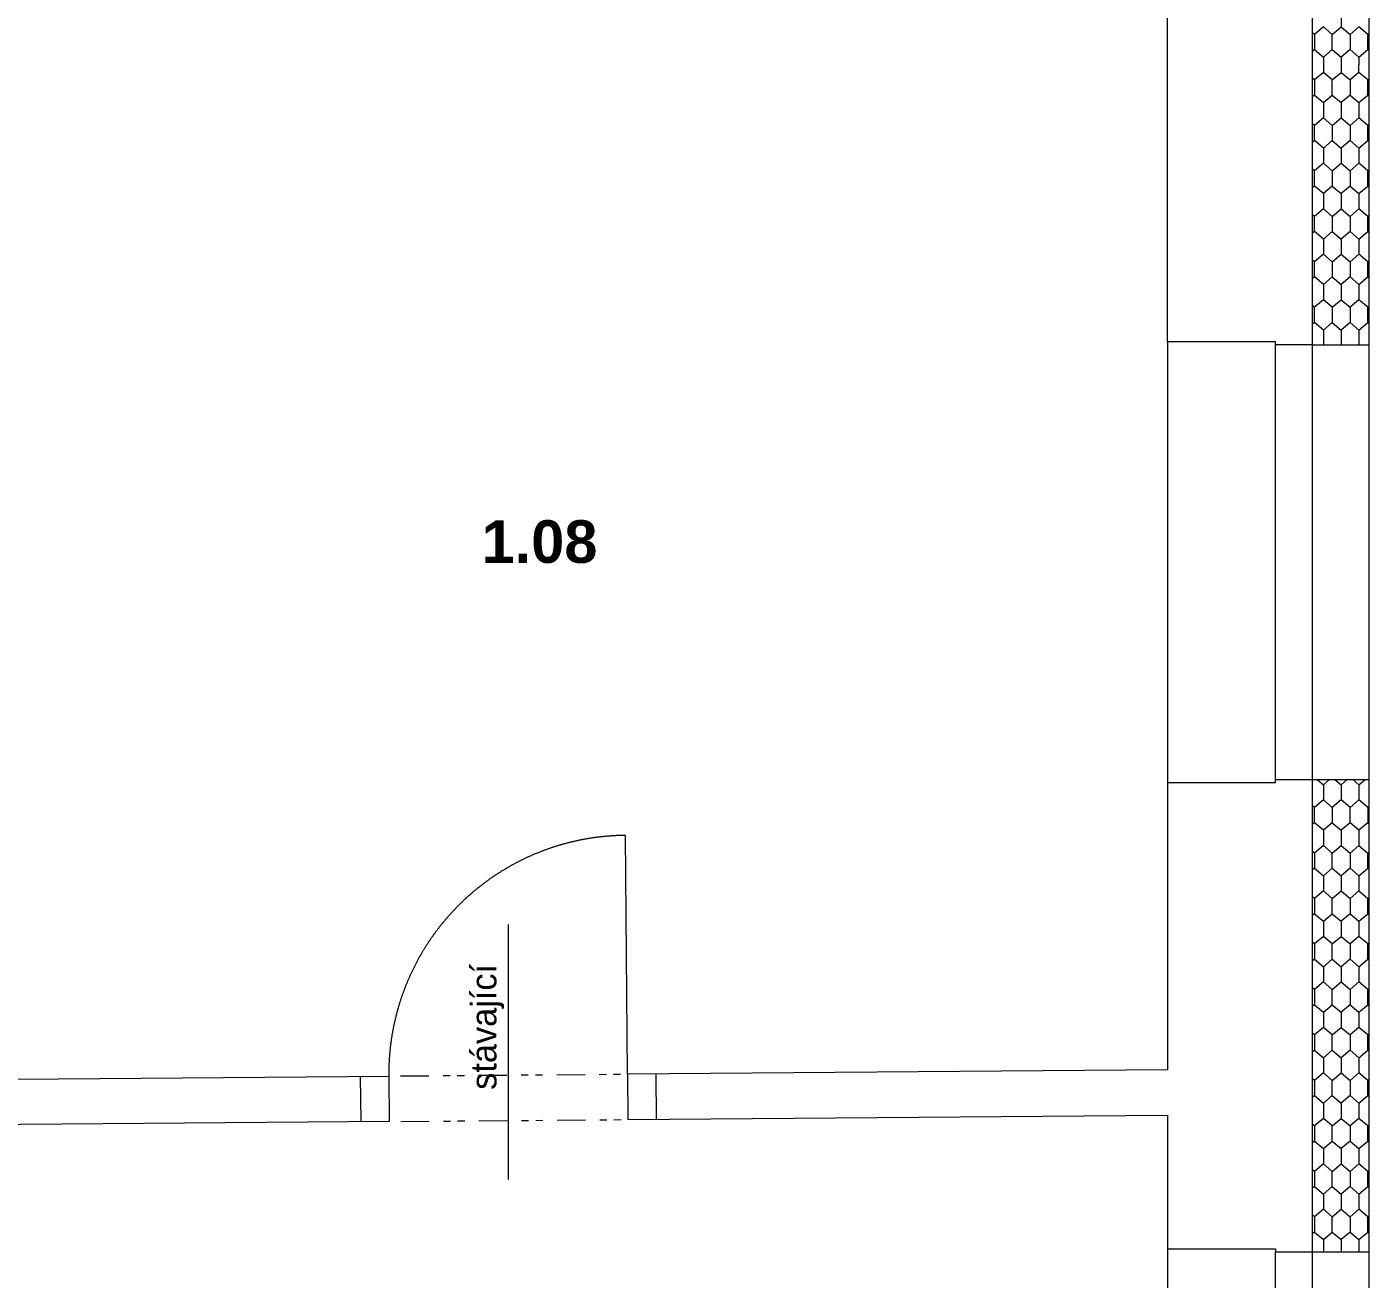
# Model space of a CAD drawing. Header units: millimetres. Extents: x 214.1 to 310.4, y 372.3 to 401.
# Drawn here: x 224.719 to 228.438, y 377.492 to 380.961 of the extents above; entities that cross this region are included whole.
import ezdxf

# ---------------------------------------------------------------- set-up
doc = ezdxf.new("R2010")
doc.units = ezdxf.units.MM
for name, color, linetype in [('PDF4_Dvere', 7, 'Continuous'), ('PDF4_Konstrukce_nad', 7, 'Continuous'), ('PDF4_KTZ_zatepleni', 7, 'Continuous'), ('PDF4_OKNA', 7, 'Continuous'), ('PDF4_STĚNY', 7, 'Continuous'), ('PDF4_STŘECHA', 7, 'Continuous'), ('PDF4_Text_CISLA_MISTNOSTI', 7, 'Continuous'), ('PDF4_Šrafy', 7, 'Continuous')]:
    doc.layers.add(name, color=color, linetype=linetype)
doc.styles.add('PDF Arial', font='')
doc.styles.add('PDF Arial Bold', font='')
doc.styles.get('PDF Arial').set_extended_font_data('Arial')
doc.styles.get('PDF Arial Bold').set_extended_font_data('Arial', bold=True)

msp = doc.modelspace()

# ---------------------------------------------------------------- linework, layer by layer
at = {"layer": 'PDF4_Dvere', "lineweight": 13}
for points in [[(226.2857, 378.7146), (226.2837, 378.7142), (226.2817, 378.7139), (226.2797, 378.7136), (226.2776, 378.7133), (226.2756, 378.713), (226.2736, 378.7126), (226.2716, 378.7123), (226.2696, 378.712), (226.2676, 378.7116), (226.2655, 378.7112), (226.2635, 378.7109), (226.2615, 378.7105), (226.2595, 378.7101), (226.2575, 378.7097), (226.2555, 378.7094), (226.2535, 378.709), (226.2515, 378.7086), (226.2495, 378.7081), (226.2475, 378.7077), (226.2455, 378.7073), (226.2435, 378.7069), (226.2415, 378.7064), (226.2395, 378.706), (226.2375, 378.7056), (226.2355, 378.7051), (226.2335, 378.7046), (226.2315, 378.7042), (226.2295, 378.7037), (226.2275, 378.7032), (226.2255, 378.7028), (226.2236, 378.7023), (226.2216, 378.7018), (226.2196, 378.7013), (226.2176, 378.7008), (226.2156, 378.7002), (226.2136, 378.6997), (226.2117, 378.6992), (226.2097, 378.6987), (226.2077, 378.6981), (226.2058, 378.6976), (226.2038, 378.697), (226.2018, 378.6965), (226.1998, 378.6959), (226.1979, 378.6953), (226.1959, 378.6948), (226.194, 378.6942), (226.192, 378.6936), (226.19, 378.693), (226.1881, 378.6924), (226.1861, 378.6918)], [(226.3827, 378.0603), (226.3827, 378.0603), (226.3774, 378.7217), (226.3754, 378.7217), (226.3733, 378.7216), (226.3713, 378.7216), (226.3692, 378.7216), (226.3672, 378.7215), (226.3651, 378.7215), (226.3631, 378.7214), (226.3611, 378.7214), (226.359, 378.7213), (226.357, 378.7212), (226.3549, 378.7211), (226.3529, 378.721), (226.3508, 378.7209), (226.3488, 378.7208), (226.3467, 378.7207), (226.3447, 378.7206), (226.3427, 378.7205), (226.3406, 378.7204), (226.3386, 378.7202), (226.3365, 378.7201), (226.3345, 378.7199), (226.3325, 378.7198), (226.3304, 378.7196), (226.3284, 378.7195), (226.3263, 378.7193), (226.3243, 378.7191), (226.3223, 378.7189), (226.3202, 378.7187), (226.3182, 378.7186), (226.3162, 378.7183), (226.3141, 378.7181), (226.3121, 378.7179), (226.3101, 378.7177), (226.308, 378.7175), (226.306, 378.7172), (226.304, 378.717), (226.3019, 378.7168), (226.2999, 378.7165), (226.2979, 378.7162), (226.2959, 378.716), (226.2938, 378.7157), (226.2918, 378.7154), (226.2898, 378.7151), (226.2878, 378.7149), (226.2857, 378.7146)], [(226.1861, 378.6918), (226.1842, 378.6912), (226.1822, 378.6906), (226.1803, 378.69), (226.1783, 378.6893), (226.1764, 378.6887), (226.1745, 378.6881), (226.1725, 378.6874), (226.1706, 378.6868), (226.1686, 378.6861), (226.1667, 378.6854), (226.1648, 378.6848), (226.1628, 378.6841), (226.1609, 378.6834), (226.159, 378.6827), (226.1571, 378.682), (226.1551, 378.6813), (226.1532, 378.6806), (226.1513, 378.6799), (226.1494, 378.6792), (226.1475, 378.6785), (226.1456, 378.6777), (226.1437, 378.677), (226.1418, 378.6762), (226.1399, 378.6755), (226.138, 378.6747), (226.1361, 378.674), (226.1342, 378.6732), (226.1323, 378.6724), (226.1304, 378.6717), (226.1285, 378.6709), (226.1266, 378.6701), (226.1247, 378.6693), (226.1228, 378.6685), (226.121, 378.6677), (226.1191, 378.6669), (226.1172, 378.6661), (226.1153, 378.6652), (226.1135, 378.6644), (226.1116, 378.6636), (226.1097, 378.6627), (226.1079, 378.6619), (226.106, 378.661), (226.1042, 378.6602), (226.1023, 378.6593), (226.1004, 378.6584), (226.0986, 378.6576), (226.0968, 378.6567), (226.0949, 378.6558), (226.0931, 378.6549), (226.0912, 378.654), (226.0894, 378.6531), (226.0876, 378.6522), (226.0857, 378.6513), (226.0839, 378.6503), (226.0821, 378.6494), (226.0803, 378.6485), (226.0785, 378.6476), (226.0766, 378.6466), (226.0748, 378.6457), (226.073, 378.6447), (226.0712, 378.6437), (226.0694, 378.6428), (226.0676, 378.6418), (226.0658, 378.6408), (226.064, 378.6398), (226.0622, 378.6389), (226.0604, 378.6379), (226.0587, 378.6369), (226.0569, 378.6359), (226.0551, 378.6348), (226.0533, 378.6338), (226.0516, 378.6328), (226.0498, 378.6318), (226.048, 378.6308), (226.0463, 378.6297), (226.0445, 378.6287), (226.0427, 378.6276), (226.041, 378.6266), (226.0392, 378.6255), (226.0375, 378.6244), (226.0357, 378.6234), (226.034, 378.6223), (226.0323, 378.6212), (226.0305, 378.6201), (226.0288, 378.619), (226.0271, 378.6179), (226.0254, 378.6168), (226.0236, 378.6157), (226.0219, 378.6146), (226.0202, 378.6135), (226.0185, 378.6124), (226.0168, 378.6112), (226.0151, 378.6101), (226.0134, 378.609), (226.0117, 378.6078), (226.01, 378.6067), (226.0083, 378.6055), (226.0066, 378.6044), (226.005, 378.6032), (226.0033, 378.602)], [(226.0033, 378.602), (226.0016, 378.6009), (225.9999, 378.5997), (225.9983, 378.5985), (225.9966, 378.5973), (225.995, 378.5961), (225.9933, 378.5949), (225.9916, 378.5937), (225.99, 378.5925), (225.9884, 378.5913), (225.9867, 378.59), (225.9851, 378.5888), (225.9834, 378.5876), (225.9818, 378.5863), (225.9802, 378.5851), (225.9786, 378.5838), (225.977, 378.5826), (225.9753, 378.5813), (225.9737, 378.5801), (225.9721, 378.5788), (225.9705, 378.5775), (225.9689, 378.5763), (225.9673, 378.575), (225.9657, 378.5737), (225.9642, 378.5724), (225.9626, 378.5711), (225.961, 378.5698), (225.9594, 378.5685), (225.9579, 378.5672), (225.9563, 378.5659), (225.9547, 378.5645), (225.9532, 378.5632), (225.9516, 378.5619), (225.9501, 378.5606), (225.9485, 378.5592), (225.947, 378.5579), (225.9455, 378.5565), (225.9439, 378.5552), (225.9424, 378.5538), (225.9409, 378.5524), (225.9393, 378.5511), (225.9378, 378.5497), (225.9363, 378.5483), (225.9348, 378.5469), (225.9333, 378.5456), (225.9318, 378.5442), (225.9303, 378.5428), (225.9288, 378.5414), (225.9273, 378.54), (225.9259, 378.5385), (225.9244, 378.5371)], [(225.9244, 378.5371), (225.9229, 378.5357), (225.9214, 378.5343), (225.92, 378.5329), (225.9185, 378.5314), (225.9171, 378.53), (225.9156, 378.5285), (225.9142, 378.5271), (225.9127, 378.5256), (225.9113, 378.5242), (225.9099, 378.5227), (225.9084, 378.5213), (225.907, 378.5198), (225.9056, 378.5183), (225.9042, 378.5168), (225.9028, 378.5154), (225.9014, 378.5139), (225.9, 378.5124), (225.8986, 378.5109), (225.8972, 378.5094), (225.8958, 378.5079), (225.8944, 378.5064), (225.893, 378.5049), (225.8917, 378.5034), (225.8903, 378.5018), (225.8889, 378.5003), (225.8876, 378.4988), (225.8862, 378.4972), (225.8849, 378.4957), (225.8835, 378.4942), (225.8822, 378.4926), (225.8809, 378.4911), (225.8795, 378.4895), (225.8782, 378.488), (225.8769, 378.4864), (225.8756, 378.4848), (225.8743, 378.4833), (225.8729, 378.4817), (225.8716, 378.4801), (225.8704, 378.4785), (225.8691, 378.4769), (225.8678, 378.4754), (225.8665, 378.4738), (225.8652, 378.4722), (225.8639, 378.4706), (225.8627, 378.4689), (225.8614, 378.4673), (225.8602, 378.4657), (225.8589, 378.4641), (225.8577, 378.4625), (225.8564, 378.4609)], [(226.0531, 377.7688), (226.0531, 377.7688), (226.0531, 378.4747)], [(225.8564, 378.4609), (225.8552, 378.4592), (225.854, 378.4576), (225.8527, 378.456), (225.8515, 378.4543), (225.8503, 378.4527), (225.8491, 378.451), (225.8479, 378.4494), (225.8467, 378.4477), (225.8455, 378.4461), (225.8443, 378.4444), (225.8431, 378.4427), (225.8419, 378.4411), (225.8408, 378.4394), (225.8396, 378.4377), (225.8384, 378.436), (225.8373, 378.4343), (225.8361, 378.4327), (225.835, 378.431), (225.8338, 378.4293), (225.8327, 378.4276), (225.8315, 378.4259), (225.8304, 378.4242), (225.8293, 378.4224), (225.8282, 378.4207), (225.8271, 378.419), (225.826, 378.4173), (225.8249, 378.4156), (225.8238, 378.4138), (225.8227, 378.4121), (225.8216, 378.4104), (225.8205, 378.4086), (225.8194, 378.4069), (225.8184, 378.4052), (225.8173, 378.4034), (225.8162, 378.4017), (225.8152, 378.3999), (225.8141, 378.3982), (225.8131, 378.3964), (225.8121, 378.3946), (225.811, 378.3929), (225.81, 378.3911), (225.809, 378.3893), (225.808, 378.3875), (225.807, 378.3858), (225.806, 378.384), (225.805, 378.3822), (225.804, 378.3804), (225.803, 378.3786), (225.802, 378.3768), (225.801, 378.375)], [(225.801, 378.375), (225.8, 378.3732), (225.7991, 378.3714), (225.7981, 378.3696), (225.7972, 378.3678), (225.7962, 378.366), (225.7953, 378.3642), (225.7943, 378.3624), (225.7934, 378.3605), (225.7925, 378.3587), (225.7916, 378.3569), (225.7907, 378.3551), (225.7897, 378.3532), (225.7888, 378.3514), (225.7879, 378.3496), (225.7871, 378.3477), (225.7862, 378.3459), (225.7853, 378.344), (225.7844, 378.3422), (225.7835, 378.3403), (225.7827, 378.3385), (225.7818, 378.3366), (225.781, 378.3348), (225.7801, 378.3329), (225.7793, 378.331), (225.7784, 378.3292), (225.7776, 378.3273), (225.7768, 378.3254), (225.776, 378.3236), (225.7752, 378.3217), (225.7744, 378.3198), (225.7736, 378.3179), (225.7728, 378.316), (225.772, 378.3141), (225.7712, 378.3122), (225.7704, 378.3104), (225.7697, 378.3085), (225.7689, 378.3066), (225.7681, 378.3047), (225.7674, 378.3028), (225.7666, 378.3009), (225.7659, 378.299), (225.7652, 378.297), (225.7644, 378.2951), (225.7637, 378.2932), (225.763, 378.2913), (225.7623, 378.2894), (225.7616, 378.2875), (225.7609, 378.2855), (225.7602, 378.2836), (225.7595, 378.2817)], [(225.7595, 378.2817), (225.7588, 378.2798), (225.7581, 378.2778), (225.7575, 378.2759), (225.7568, 378.274), (225.7561, 378.272), (225.7555, 378.2701), (225.7548, 378.2682), (225.7542, 378.2662), (225.7536, 378.2643), (225.7529, 378.2623), (225.7523, 378.2604), (225.7517, 378.2584), (225.7511, 378.2565), (225.7505, 378.2545), (225.7499, 378.2526), (225.7493, 378.2506), (225.7487, 378.2486), (225.7481, 378.2467), (225.7476, 378.2447), (225.747, 378.2428), (225.7464, 378.2408), (225.7459, 378.2388), (225.7453, 378.2368), (225.7448, 378.2349), (225.7443, 378.2329), (225.7437, 378.2309), (225.7432, 378.229), (225.7427, 378.227), (225.7422, 378.225), (225.7417, 378.223), (225.7412, 378.221), (225.7407, 378.219), (225.7402, 378.2171), (225.7397, 378.2151), (225.7392, 378.2131), (225.7388, 378.2111), (225.7383, 378.2091), (225.7378, 378.2071), (225.7374, 378.2051), (225.7369, 378.2031), (225.7365, 378.2011), (225.7361, 378.1991), (225.7356, 378.1971), (225.7352, 378.1951), (225.7348, 378.1931), (225.7344, 378.1911), (225.734, 378.1891), (225.7336, 378.1871), (225.7332, 378.1851), (225.7328, 378.1831)], [(225.7328, 378.1831), (225.7325, 378.1811), (225.7321, 378.1791), (225.7317, 378.177), (225.7314, 378.175), (225.731, 378.173), (225.7307, 378.171), (225.7303, 378.169), (225.73, 378.167), (225.7297, 378.1649), (225.7293, 378.1629), (225.729, 378.1609), (225.7287, 378.1589), (225.7284, 378.1569), (225.7281, 378.1548), (225.7278, 378.1528), (225.7276, 378.1508), (225.7273, 378.1488), (225.727, 378.1467), (225.7267, 378.1447), (225.7265, 378.1427), (225.7262, 378.1406), (225.726, 378.1386), (225.7257, 378.1366), (225.7255, 378.1346), (225.7253, 378.1325), (225.7251, 378.1305), (225.7249, 378.1285), (225.7246, 378.1264), (225.7244, 378.1244), (225.7243, 378.1223), (225.7241, 378.1203), (225.7239, 378.1183), (225.7237, 378.1162), (225.7235, 378.1142), (225.7234, 378.1122), (225.7232, 378.1101), (225.7231, 378.1081), (225.7229, 378.106), (225.7228, 378.104), (225.7226, 378.102), (225.7225, 378.0999), (225.7224, 378.0979), (225.7223, 378.0958), (225.7222, 378.0938), (225.7221, 378.0918), (225.722, 378.0897), (225.7219, 378.0877), (225.7218, 378.0856), (225.7217, 378.0836), (225.7217, 378.0815), (225.7216, 378.0795), (225.7216, 378.0774), (225.7215, 378.0754), (225.7215, 378.0734), (225.7214, 378.0713), (225.7214, 378.0693), (225.7214, 378.0672), (225.7214, 378.0652), (225.7213, 378.0631), (225.7213, 378.0611), (225.7213, 378.059), (225.7213, 378.057), (225.7214, 378.0549)]]:
    msp.add_lwpolyline(points, dxfattribs=at)
at = {"layer": 'PDF4_Konstrukce_nad', "lineweight": 13}
for points in [[(225.7214, 378.0549), (225.7214, 378.0549)], [(225.7536, 378.0552), (225.8324, 378.0558)], [(225.8717, 378.0562), (225.8914, 378.0563)], [(225.9111, 378.0565), (225.9308, 378.0566)], [(225.9702, 378.057), (226.0489, 378.0576)], [(226.0883, 378.0579), (226.108, 378.0581)], [(226.1276, 378.0582), (226.1473, 378.0584)], [(226.1867, 378.0587), (226.2654, 378.0593)], [(226.3048, 378.0597), (226.3245, 378.0598)], [(226.3442, 378.06), (226.3638, 378.0601)], [(225.7547, 377.9292), (225.8334, 377.9299)], [(225.8728, 377.9302), (225.8924, 377.9303)], [(225.9121, 377.9305), (225.9318, 377.9307)], [(225.9712, 377.931), (226.0499, 377.9316)], [(226.0893, 377.9319), (226.109, 377.9321)], [(226.1287, 377.9323), (226.1483, 377.9324)], [(226.1877, 377.9327), (226.2664, 377.9334)], [(226.3058, 377.9337), (226.3255, 377.9338)], [(226.3452, 377.934), (226.3649, 377.9342)], [(226.3838, 377.9343), (226.3838, 377.9343)]]:
    msp.add_lwpolyline(points, dxfattribs=at)
for points in [[(226.3827, 378.0603), (226.3827, 378.0603)], [(225.7224, 377.929), (225.7224, 377.929)]]:
    msp.add_lwpolyline(points, close=True, dxfattribs=at)
at = {"layer": 'PDF4_KTZ_zatepleni', "lineweight": 13}
msp.add_lwpolyline([(223.7628, 374.8755), (228.4378, 374.8755), (228.4379, 381.5602)], dxfattribs=at)
at = {"layer": 'PDF4_OKNA', "lineweight": 13}
for points in [[(227.8788, 380.0889), (227.8788, 380.0889), (227.8788, 378.8684)], [(228.178, 378.8763), (228.178, 378.8763), (228.178, 380.081)], [(228.2804, 380.081), (228.2804, 380.081), (228.2803, 378.8763)], [(228.2804, 380.081), (228.4378, 380.081)], [(228.2803, 378.8763), (228.4378, 378.8763)], [(227.8788, 377.5763), (227.8788, 377.5763), (227.8787, 376.3558)], [(228.178, 376.3637), (228.178, 376.3637), (228.178, 377.5684)], [(228.2803, 377.5684), (228.2803, 377.5684), (228.2803, 376.3637)], [(228.2803, 377.5684), (228.4378, 377.5684)]]:
    msp.add_lwpolyline(points, dxfattribs=at)
at = {"layer": 'PDF4_STĚNY', "lineweight": 13}
for points in [[(228.2804, 381.4031), (228.2804, 380.081)], [(228.2804, 380.081), (228.178, 380.081), (228.178, 380.081), (228.178, 380.0889), (228.178, 380.0889), (227.8788, 380.0889), (227.8788, 380.0889), (227.8788, 381.0101), (227.8788, 381.0101), (224.3434, 381.0171), (224.3434, 381.0171), (224.3434, 381.0171), (224.3466, 378.0439)], [(227.8788, 378.8684), (227.8788, 378.8684), (228.178, 378.8684)], [(227.8788, 378.8684), (227.8788, 378.8684), (227.8788, 378.0724)], [(228.178, 378.8684), (228.178, 378.8763), (228.178, 378.8763), (228.178, 378.8763), (228.2803, 378.8763), (228.2803, 377.5684)], [(227.8788, 378.0724), (227.8788, 378.0724), (226.3827, 378.0603), (226.3827, 378.0603), (226.3838, 377.9343), (227.8788, 377.9464), (227.8788, 377.9464), (227.8788, 377.9464), (227.8788, 377.5763), (227.8788, 377.5763), (228.178, 377.5763), (228.178, 377.5763), (228.178, 377.5684), (228.178, 377.5684), (228.2803, 377.5684)], [(224.3466, 378.0439), (225.7214, 378.0549), (225.7214, 378.0549), (225.7224, 377.929), (225.7224, 377.929), (224.475, 377.9189)], [(225.6426, 378.0543), (225.6426, 378.0543), (225.6436, 377.9283)], [(225.7214, 378.0549), (225.7214, 378.0549)], [(226.4615, 378.0609), (226.4615, 378.0609), (226.4625, 377.9349)]]:
    msp.add_lwpolyline(points, dxfattribs=at)
at = {"layer": 'PDF4_STŘECHA', "lineweight": 13}
for points in [[(228.4379, 380.6617), (228.4379, 380.9373)], [(228.4379, 380.5829), (228.4379, 380.6223)], [(228.4379, 380.268), (228.4379, 380.5436)], [(228.4378, 380.1892), (228.4379, 380.2286)], [(228.4378, 379.8743), (228.4378, 380.1499)], [(228.4378, 379.7955), (228.4378, 379.8349)], [(228.4378, 379.4806), (228.4378, 379.7562)], [(228.4378, 379.4018), (228.4378, 379.4412)], [(228.4378, 379.0869), (228.4378, 379.3625)], [(228.4378, 379.0081), (228.4378, 379.0475)], [(228.4378, 378.6932), (228.4378, 378.9688)], [(228.4378, 378.6144), (228.4378, 378.6538)], [(228.4378, 378.2995), (228.4378, 378.5751)], [(228.4378, 378.2207), (228.4378, 378.2601)], [(228.4378, 377.9058), (228.4378, 378.1814)], [(228.4378, 377.827), (228.4378, 377.8664)], [(228.4378, 377.5121), (228.4378, 377.7877)]]:
    msp.add_lwpolyline(points, dxfattribs=at)
at = {"layer": 'PDF4_Šrafy', "lineweight": 13}
for points in [[(228.3849, 381.0244), (228.3603, 381.0035), (228.3603, 380.9824), (228.3603, 380.9614), (228.3849, 380.9405)], [(228.2865, 380.9405), (228.2804, 380.9457)], [(228.3357, 380.9405), (228.3111, 380.9614), (228.2865, 380.9405)], [(228.2865, 380.9405), (228.2865, 380.8984), (228.3111, 380.8775), (228.3357, 380.8984), (228.3357, 380.9405), (228.3603, 380.9614)], [(228.4341, 380.9405), (228.4095, 380.9614), (228.3849, 380.9405)], [(228.3849, 380.9405), (228.3849, 380.8984), (228.4095, 380.8775), (228.4341, 380.8984), (228.4341, 380.9405)], [(228.4341, 380.9405), (228.4379, 380.9436)], [(228.2865, 380.8984), (228.2804, 380.8932)], [(228.3357, 380.8984), (228.3603, 380.8775)], [(228.3849, 380.8984), (228.3603, 380.8775), (228.3603, 380.8564), (228.3603, 380.8354), (228.3849, 380.8145)], [(228.4341, 380.8984), (228.4379, 380.8952)], [(228.3111, 380.8775), (228.3111, 380.8564)], [(228.3111, 380.8564), (228.3111, 380.8354)], [(228.4095, 380.8775), (228.4095, 380.8564)], [(228.4341, 380.8145), (228.4095, 380.8354), (228.4095, 380.8564)], [(228.2865, 380.8145), (228.2804, 380.8197)], [(228.3357, 380.8145), (228.3111, 380.8354), (228.2865, 380.8145)], [(228.2865, 380.8145), (228.2865, 380.7724), (228.3111, 380.7515), (228.3357, 380.7724), (228.3357, 380.8145), (228.3603, 380.8354)], [(228.4095, 380.8354), (228.3849, 380.8145)], [(228.4341, 380.8145), (228.4379, 380.8177)], [(228.3849, 380.8145), (228.3849, 380.7724), (228.4095, 380.7515), (228.4341, 380.7724), (228.4341, 380.8145)], [(228.2865, 380.7724), (228.2804, 380.7672)], [(228.3111, 380.7515), (228.3111, 380.7305)], [(228.3357, 380.7724), (228.3603, 380.7515)], [(228.3849, 380.7724), (228.3603, 380.7515), (228.3603, 380.7305), (228.3603, 380.7094), (228.3849, 380.6885), (228.3849, 380.6464), (228.4095, 380.6255), (228.4341, 380.6464)], [(228.4095, 380.7515), (228.4095, 380.7305)], [(228.4341, 380.7724), (228.4379, 380.7693)], [(228.3357, 380.6885), (228.3111, 380.7094), (228.2865, 380.6885)], [(228.3111, 380.7305), (228.3111, 380.7094)], [(228.3357, 380.6885), (228.3603, 380.7094)], [(228.4341, 380.6885), (228.4095, 380.7094), (228.3849, 380.6885)], [(228.4095, 380.7305), (228.4095, 380.7094)], [(228.3357, 380.6885), (228.3357, 380.6464), (228.3111, 380.6255), (228.2865, 380.6464), (228.2865, 380.6885), (228.2804, 380.6937)], [(228.4341, 380.6885), (228.4379, 380.6917)], [(228.4341, 380.6464), (228.4341, 380.6885)], [(228.2865, 380.6464), (228.2804, 380.6412)], [(228.3357, 380.6464), (228.3603, 380.6255)], [(228.3849, 380.6464), (228.3603, 380.6255), (228.3603, 380.6045), (228.3603, 380.5834), (228.3849, 380.5625), (228.3849, 380.5204), (228.4095, 380.4995), (228.4341, 380.5204), (228.4341, 380.5625), (228.4379, 380.5657)], [(228.4341, 380.6464), (228.4379, 380.6433)], [(228.3111, 380.6255), (228.3111, 380.6045)], [(228.3111, 380.6045), (228.3111, 380.5834)], [(228.4095, 380.6255), (228.4095, 380.6045)], [(228.4095, 380.6045), (228.4095, 380.5834)], [(228.3357, 380.5625), (228.3357, 380.5204), (228.3111, 380.4995), (228.2865, 380.5204), (228.2865, 380.5625), (228.2804, 380.5677)], [(228.3357, 380.5625), (228.3111, 380.5834), (228.2865, 380.5625)], [(228.3357, 380.5625), (228.3603, 380.5834)], [(228.4341, 380.5625), (228.4095, 380.5834), (228.3849, 380.5625)], [(228.2865, 380.5204), (228.2804, 380.5152)], [(228.3357, 380.5204), (228.3603, 380.4995)], [(228.3849, 380.5204), (228.3603, 380.4995), (228.3603, 380.4785), (228.3603, 380.4575), (228.3849, 380.4365), (228.3849, 380.3945), (228.4095, 380.3736), (228.4341, 380.3945), (228.4341, 380.4365), (228.4379, 380.4397)], [(228.4341, 380.5204), (228.4379, 380.5173)], [(228.3111, 380.4995), (228.3111, 380.4785)], [(228.4095, 380.4995), (228.4095, 380.4785), (228.4095, 380.4575)], [(228.3357, 380.4365), (228.3111, 380.4575), (228.2865, 380.4365)], [(228.3111, 380.4785), (228.3111, 380.4575)], [(228.3357, 380.4365), (228.3603, 380.4575)], [(228.4341, 380.4365), (228.4095, 380.4575), (228.3849, 380.4365)], [(228.3357, 380.4365), (228.3357, 380.3945), (228.3111, 380.3736), (228.2865, 380.3945), (228.2865, 380.4365), (228.2804, 380.4418)], [(228.2865, 380.3945), (228.2804, 380.3893)], [(228.3111, 380.3736), (228.3111, 380.3525)], [(228.3357, 380.3945), (228.3603, 380.3736)], [(228.3849, 380.3945), (228.3603, 380.3736), (228.3603, 380.3525), (228.3603, 380.3315), (228.3849, 380.3106), (228.3849, 380.2685), (228.4095, 380.2476), (228.4341, 380.2685), (228.4341, 380.3106), (228.4379, 380.3137)], [(228.4095, 380.3736), (228.4095, 380.3525), (228.4095, 380.3315)], [(228.4341, 380.3945), (228.4379, 380.3913)], [(228.3111, 380.3525), (228.3111, 380.3315)], [(228.3357, 380.3106), (228.3357, 380.2685), (228.3111, 380.2476), (228.2865, 380.2685), (228.2865, 380.3106), (228.2804, 380.3158)], [(228.3357, 380.3106), (228.3111, 380.3315), (228.2865, 380.3106)], [(228.3357, 380.3106), (228.3603, 380.3315)], [(228.4341, 380.3106), (228.4095, 380.3315), (228.3849, 380.3106)], [(228.2865, 380.2685), (228.2804, 380.2633)], [(228.3357, 380.2685), (228.3603, 380.2476)], [(228.3849, 380.2685), (228.3603, 380.2476), (228.3603, 380.2265), (228.3603, 380.2055), (228.3849, 380.1846), (228.3849, 380.1425), (228.4095, 380.1216), (228.4341, 380.1425), (228.4341, 380.1846), (228.4379, 380.1877)], [(228.4341, 380.2685), (228.4379, 380.2653)], [(228.3111, 380.2476), (228.3111, 380.2265)], [(228.3111, 380.2265), (228.3111, 380.2055)], [(228.4095, 380.2476), (228.4095, 380.2265), (228.4095, 380.2055)], [(228.3357, 380.1846), (228.3357, 380.1425), (228.3111, 380.1216), (228.2865, 380.1425), (228.2865, 380.1846), (228.2804, 380.1898)], [(228.3357, 380.1846), (228.3111, 380.2055), (228.2865, 380.1846)], [(228.3357, 380.1846), (228.3603, 380.2055)], [(228.4341, 380.1846), (228.4095, 380.2055), (228.3849, 380.1846)], [(228.2865, 380.1425), (228.2804, 380.1373)], [(228.3111, 380.1216), (228.3111, 380.1005)], [(228.3357, 380.1425), (228.3603, 380.1216)], [(228.3849, 380.1425), (228.3603, 380.1216), (228.3603, 380.1005), (228.3603, 380.081)], [(228.4095, 380.1216), (228.4095, 380.1005), (228.4095, 380.081)], [(228.4341, 380.1425), (228.4378, 380.1393)], [(228.3111, 380.1005), (228.3111, 380.081)], [(228.294, 378.8763), (228.3111, 378.8617), (228.3282, 378.8763)], [(228.3111, 378.8617), (228.3111, 378.8407)], [(228.3432, 378.8763), (228.3603, 378.8617)], [(228.3774, 378.8763), (228.3603, 378.8617), (228.3603, 378.8407), (228.3603, 378.8197)], [(228.3924, 378.8763), (228.4095, 378.8617), (228.4266, 378.8763)], [(228.4095, 378.8617), (228.4095, 378.8407)], [(228.4378, 378.8019), (228.4341, 378.7987), (228.4341, 378.7567), (228.4095, 378.7358), (228.3849, 378.7567), (228.3849, 378.7987), (228.3603, 378.8197), (228.3357, 378.7987), (228.3357, 378.7567), (228.3111, 378.7358), (228.2865, 378.7567), (228.2865, 378.7987), (228.2803, 378.804)], [(228.3357, 378.7987), (228.3111, 378.8197), (228.2865, 378.7987)], [(228.3111, 378.8407), (228.3111, 378.8197)], [(228.4341, 378.7987), (228.4095, 378.8197), (228.3849, 378.7987)], [(228.4095, 378.8407), (228.4095, 378.8197)], [(228.2865, 378.7567), (228.2803, 378.7514)], [(228.3111, 378.7358), (228.3111, 378.7147)], [(228.3357, 378.7567), (228.3603, 378.7358)], [(228.3849, 378.7567), (228.3603, 378.7358), (228.3603, 378.7147), (228.3603, 378.6937), (228.3849, 378.6728), (228.4095, 378.6937), (228.4341, 378.6728)], [(228.4095, 378.7358), (228.4095, 378.7147)], [(228.4341, 378.7567), (228.4378, 378.7535)], [(228.3111, 378.7147), (228.3111, 378.6937)], [(228.4095, 378.7147), (228.4095, 378.6937)], [(228.3357, 378.6728), (228.3111, 378.6937), (228.2865, 378.6728), (228.2803, 378.678)], [(228.2865, 378.6728), (228.2865, 378.6307), (228.3111, 378.6098), (228.3357, 378.6307), (228.3357, 378.6728), (228.3603, 378.6937)], [(228.3849, 378.6728), (228.3849, 378.6307), (228.4095, 378.6098), (228.4341, 378.6307), (228.4341, 378.6728), (228.4378, 378.6759)], [(228.2865, 378.6307), (228.2803, 378.6255)], [(228.3357, 378.6307), (228.3603, 378.6098)], [(228.3849, 378.6307), (228.3603, 378.6098), (228.3603, 378.5887), (228.3603, 378.5677), (228.3849, 378.5468), (228.4095, 378.5677), (228.4341, 378.5468)], [(228.4341, 378.6307), (228.4378, 378.6276)], [(228.3111, 378.5887), (228.3111, 378.5677), (228.2865, 378.5468), (228.2803, 378.552)], [(228.3111, 378.6098), (228.3111, 378.5887)], [(228.4095, 378.6098), (228.4095, 378.5887)], [(228.4095, 378.5887), (228.4095, 378.5677)], [(228.2865, 378.5468), (228.2865, 378.5047), (228.3111, 378.4838), (228.3357, 378.5047), (228.3357, 378.5468), (228.3603, 378.5677)], [(228.3357, 378.5468), (228.3111, 378.5677)], [(228.3849, 378.5468), (228.3849, 378.5047), (228.4095, 378.4838), (228.4341, 378.5047), (228.4341, 378.5468), (228.4378, 378.5499)], [(228.2865, 378.5047), (228.2803, 378.4995)], [(228.3111, 378.4838), (228.3111, 378.4627)], [(228.3357, 378.5047), (228.3603, 378.4838)], [(228.3849, 378.5047), (228.3603, 378.4838), (228.3603, 378.4627), (228.3603, 378.4417), (228.3849, 378.4208)], [(228.4095, 378.4838), (228.4095, 378.4627)], [(228.4341, 378.5047), (228.4378, 378.5016)], [(228.3357, 378.4208), (228.3111, 378.4417), (228.2865, 378.4208)], [(228.2865, 378.4208), (228.2865, 378.3787), (228.3111, 378.3578), (228.3357, 378.3787), (228.3357, 378.4208), (228.3603, 378.4417)], [(228.3111, 378.4627), (228.3111, 378.4417)], [(228.4341, 378.4208), (228.4095, 378.4417), (228.3849, 378.4208)], [(228.4095, 378.4627), (228.4095, 378.4417)], [(228.2865, 378.4208), (228.2803, 378.426)], [(228.3849, 378.4208), (228.3849, 378.3787), (228.4095, 378.3578), (228.4341, 378.3787), (228.4341, 378.4208), (228.4378, 378.4239)], [(228.2865, 378.3787), (228.2803, 378.3735)], [(228.3357, 378.3787), (228.3603, 378.3578)], [(228.3849, 378.3787), (228.3603, 378.3578), (228.3603, 378.3368), (228.3603, 378.3157), (228.3849, 378.2948)], [(228.4341, 378.3787), (228.4378, 378.3756)], [(228.3111, 378.3578), (228.3111, 378.3368)], [(228.3111, 378.3368), (228.3111, 378.3157)], [(228.4095, 378.3578), (228.4095, 378.3368)], [(228.4095, 378.3368), (228.4095, 378.3157)], [(228.2865, 378.2948), (228.2803, 378.3)], [(228.3357, 378.2948), (228.3111, 378.3157), (228.2865, 378.2948)], [(228.2865, 378.2948), (228.2865, 378.2527), (228.3111, 378.2318), (228.3357, 378.2527), (228.3357, 378.2948), (228.3603, 378.3157)], [(228.4341, 378.2948), (228.4095, 378.3157), (228.3849, 378.2948)], [(228.3849, 378.2948), (228.3849, 378.2527), (228.4095, 378.2318), (228.4341, 378.2527), (228.4341, 378.2948), (228.4378, 378.2979)], [(228.2865, 378.2527), (228.2803, 378.2475)], [(228.3357, 378.2527), (228.3603, 378.2318)], [(228.3849, 378.2527), (228.3603, 378.2318), (228.3603, 378.2108), (228.3603, 378.1897), (228.3849, 378.1688)], [(228.4341, 378.2527), (228.4378, 378.2496)], [(228.3111, 378.2318), (228.3111, 378.2108)], [(228.4095, 378.2318), (228.4095, 378.2108)], [(228.3357, 378.1688), (228.3111, 378.1897), (228.2865, 378.1688)], [(228.3111, 378.2108), (228.3111, 378.1897)], [(228.3357, 378.1267), (228.3357, 378.1688), (228.3603, 378.1897)], [(228.4341, 378.1688), (228.4095, 378.1897), (228.3849, 378.1688)], [(228.4095, 378.2108), (228.4095, 378.1897)], [(228.2865, 378.1688), (228.2803, 378.1741)], [(228.2865, 378.1688), (228.2865, 378.1267), (228.3111, 378.1058), (228.3357, 378.1267), (228.3603, 378.1058)], [(228.3849, 378.1688), (228.3849, 378.1267), (228.4095, 378.1058), (228.4341, 378.1267), (228.4341, 378.1688), (228.4378, 378.172)], [(228.2865, 378.1267), (228.2803, 378.1215)], [(228.3111, 378.1058), (228.3111, 378.0848)], [(228.3849, 378.1267), (228.3603, 378.1058), (228.3603, 378.0848), (228.3603, 378.0638), (228.3849, 378.0428)], [(228.4095, 378.1058), (228.4095, 378.0848)], [(228.4341, 378.1267), (228.4378, 378.1236)], [(228.3111, 378.0848), (228.3111, 378.0638)], [(228.4095, 378.0848), (228.4095, 378.0638)], [(228.2865, 378.0428), (228.2803, 378.0481)], [(228.3357, 378.0428), (228.3111, 378.0638), (228.2865, 378.0428)], [(228.2865, 378.0428), (228.2865, 378.0008), (228.3111, 377.9799), (228.3357, 378.0008), (228.3357, 378.0428), (228.3603, 378.0638)], [(228.4341, 378.0428), (228.4095, 378.0638), (228.3849, 378.0428)], [(228.3849, 378.0428), (228.3849, 378.0008), (228.4095, 377.9799), (228.4341, 378.0008), (228.4341, 378.0428), (228.4378, 378.046)], [(228.2865, 378.0008), (228.2803, 377.9955)], [(228.3357, 378.0008), (228.3603, 377.9799)], [(228.3849, 378.0008), (228.3603, 377.9799), (228.3603, 377.9588), (228.3603, 377.9378), (228.3849, 377.9169)], [(228.4341, 378.0008), (228.4378, 377.9976)], [(228.3111, 377.9799), (228.3111, 377.9588)], [(228.3111, 377.9588), (228.3111, 377.9378)], [(228.4095, 377.9799), (228.4095, 377.9588)], [(228.4095, 377.9588), (228.4095, 377.9378)], [(228.2865, 377.9169), (228.2803, 377.9221)], [(228.3357, 377.9169), (228.3111, 377.9378), (228.2865, 377.9169)], [(228.2865, 377.9169), (228.2865, 377.8748), (228.3111, 377.8539), (228.3357, 377.8748), (228.3357, 377.9169), (228.3603, 377.9378)], [(228.4341, 377.9169), (228.4095, 377.9378), (228.3849, 377.9169)], [(228.3849, 377.9169), (228.3849, 377.8748), (228.4095, 377.8539), (228.4341, 377.8748), (228.4341, 377.9169), (228.4378, 377.92)], [(228.2865, 377.8748), (228.2803, 377.8695)], [(228.3111, 377.8539), (228.3111, 377.8328)], [(228.3357, 377.8748), (228.3603, 377.8539)], [(228.3849, 377.8748), (228.3603, 377.8539), (228.3603, 377.8328), (228.3603, 377.8118), (228.3849, 377.7909)], [(228.4095, 377.8539), (228.4095, 377.8328)], [(228.4341, 377.8748), (228.4378, 377.8717)], [(228.3357, 377.7909), (228.3111, 377.8118), (228.2865, 377.7909)], [(228.2865, 377.7909), (228.2865, 377.7488), (228.3111, 377.7279), (228.3357, 377.7488), (228.3357, 377.7909), (228.3603, 377.8118)], [(228.3111, 377.8328), (228.3111, 377.8118)], [(228.4341, 377.7909), (228.4095, 377.8118), (228.3849, 377.7909)], [(228.4095, 377.8328), (228.4095, 377.8118)], [(228.2865, 377.7909), (228.2803, 377.7961)], [(228.3849, 377.7909), (228.3849, 377.7488), (228.4095, 377.7279), (228.4341, 377.7488), (228.4341, 377.7909), (228.4378, 377.794)], [(228.2865, 377.7488), (228.2803, 377.7436)], [(228.3357, 377.7488), (228.3603, 377.7279)], [(228.3849, 377.7488), (228.3603, 377.7279), (228.3603, 377.7068), (228.3603, 377.6858), (228.3849, 377.6649)], [(228.4341, 377.7488), (228.4378, 377.7457)], [(228.3111, 377.7279), (228.3111, 377.7068)], [(228.3111, 377.7068), (228.3111, 377.6858)], [(228.4095, 377.7279), (228.4095, 377.7068)], [(228.4095, 377.7068), (228.4095, 377.6858)], [(228.2865, 377.6649), (228.2803, 377.6701)], [(228.3357, 377.6649), (228.3111, 377.6858), (228.2865, 377.6649)], [(228.2865, 377.6649), (228.2865, 377.6228), (228.3111, 377.6019), (228.3357, 377.6228), (228.3357, 377.6649), (228.3603, 377.6858)], [(228.4378, 377.668), (228.4341, 377.6649), (228.4095, 377.6858), (228.3849, 377.6649)], [(228.3849, 377.6649), (228.3849, 377.6228), (228.4095, 377.6019), (228.4341, 377.6228), (228.4341, 377.6649)], [(228.2865, 377.6228), (228.2803, 377.6176)], [(228.3357, 377.6228), (228.3603, 377.6019), (228.3603, 377.5809)], [(228.3849, 377.6228), (228.3603, 377.6019)], [(228.4341, 377.6228), (228.4378, 377.6197)], [(228.3111, 377.6019), (228.3111, 377.5809)], [(228.4095, 377.6019), (228.4095, 377.5809)], [(228.3111, 377.5809), (228.3111, 377.5684)], [(228.3603, 377.5809), (228.3603, 377.5684)], [(228.4095, 377.5809), (228.4095, 377.5684)]]:
    msp.add_lwpolyline(points, dxfattribs=at)

# ---------------------------------------------------------------- texts
at = {"layer": 'PDF4_Dvere', "insert": (226.0411, 378.0168), "char_height": 0.070878, "attachment_point": 7, "rotation": 89.9917, "style": 'PDF Arial'}
msp.add_mtext('\\W0.960383;stávající', dxfattribs=at)
at = {"layer": 'PDF4_Text_CISLA_MISTNOSTI', "insert": (225.9784, 379.4748), "char_height": 0.11813, "attachment_point": 7, "style": 'PDF Arial Bold'}
msp.add_mtext('1.08', dxfattribs=at)

doc.saveas('drawing.dxf')
